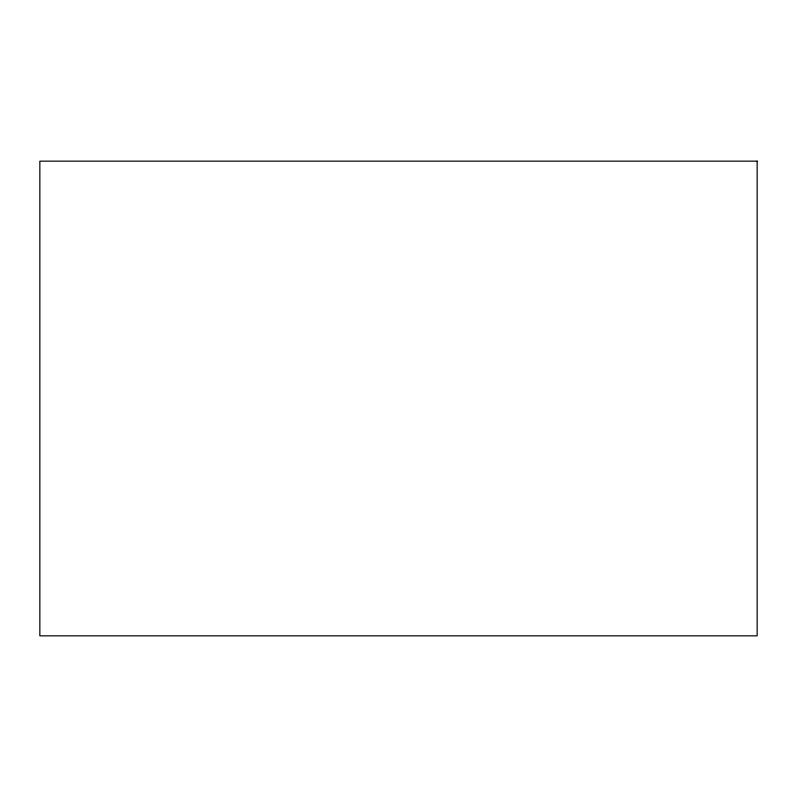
<?xml version="1.0" encoding="UTF-8"?>
<svg xmlns="http://www.w3.org/2000/svg" width="797" height="797" viewBox="0 0 797 797"><rect width="100%" height="100%" fill="white"/><g stroke="black" fill="none" stroke-linecap="round" stroke-linejoin="round"><path stroke-width="1.2" d="M757.15 161.153L39.85 161.153L39.85 635.847L757.15 635.847L757.15 161.153"/></g></svg>
